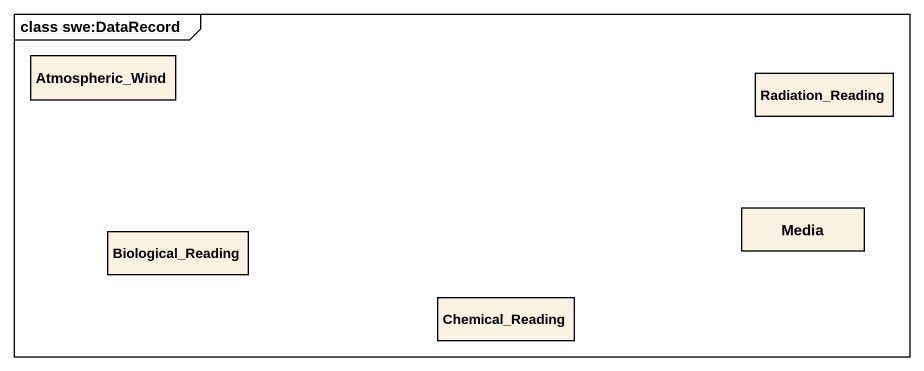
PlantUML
@startuml
mainframe class swe:DataRecord
hide circle
hide empty members
class Atmospheric_Wind
class Radiation_Reading
class Media
class Biological_Reading
class Chemical_Reading
@enduml
